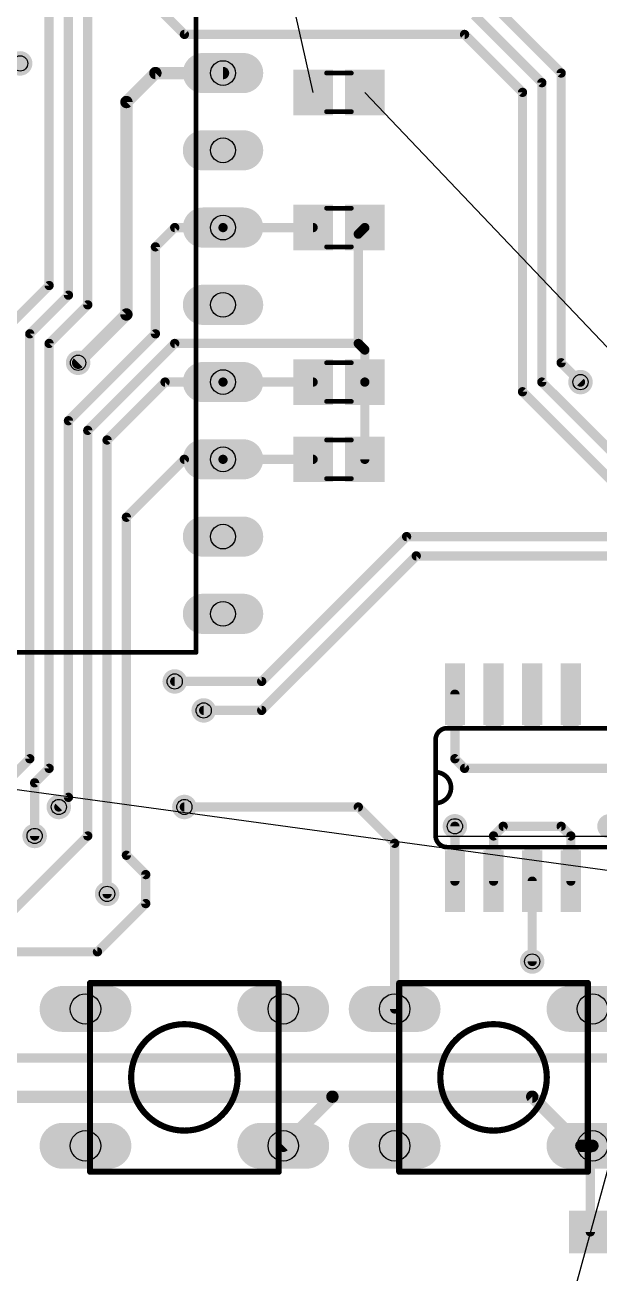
# Model space of a CAD drawing. Extents: x -8 to 108, y -2 to 140.
# Drawn here: x 32.23 to 51.09, y 56.11 to 97.15 of the extents above; entities that cross this region are included whole.
import ezdxf

# ---------------------------------------------------------------- set-up
doc = ezdxf.new("R2010")
doc.units = 0
for name, color, linetype in [('1', 22, 'CONTINUOUS'), ('17', 82, 'CONTINUOUS'), ('18', 82, 'CONTINUOUS'), ('19', 53, 'CONTINUOUS'), ('21', 253, 'CONTINUOUS'), ('44', 253, 'CONTINUOUS'), ('51', 253, 'CONTINUOUS')]:
    doc.layers.add(name, color=color, linetype=linetype)

# ---------------------------------------------------------------- blocks, each defined once
blk = doc.blocks.new('RECT')
blk.add_solid([(-0.5, -0.5), (0.5, -0.5), (-0.5, 0.5), (0.5, 0.5)])
blk = doc.blocks.new('LONGP100')
at = {"const_width": 1}
blk.add_lwpolyline([(-0.5, 0), (0.5, 0)], dxfattribs=at)
at = {"const_width": 0.5}
for points in [[(-0.5, 0.25, 1), (-0.5, -0.25)], [(0.5, -0.25, 1), (0.5, 0.25)]]:
    blk.add_lwpolyline(points, format="xyb", dxfattribs=at)
blk = doc.blocks.new('ROUNDV')
at = {"const_width": 0.5}
blk.add_lwpolyline([(0, -0.25, 1), (0, 0.25, 1), (0, -0.25)], format="xyb", dxfattribs=at)

msp = doc.modelspace()

# ---------------------------------------------------------------- linework, layer by layer
at = {"layer": '1'}
for points, const_width in [([(34.29, 106.68), (34.29, 87.9475)], 0.3048), ([(33.02, 105.7275), (33.02, 88.5825)], 0.3048), ([(33.655, 88.265), (33.655, 106.045)], 0.3048), ([(35.2425, 99.06), (37.465, 96.8375)], 0.3048), ([(47.3075, 98.1075), (49.8475, 95.5675)], 0.3048), ([(49.2125, 95.25), (46.99, 97.4725)], 0.3048), ([(37.465, 96.8375), (46.6725, 96.8375)], 0.3048), ([(46.6725, 96.8375), (48.5775, 94.9325)], 0.3048), ([(36.5125, 95.5675), (35.56, 94.615)], 0.4064), ([(38.735, 95.5675), (36.5125, 95.5675)], 0.4064), ([(49.8475, 95.5675), (49.8475, 86.0425)], 0.3048), ([(49.2125, 85.4075), (49.2125, 95.25)], 0.3048), ([(35.56, 94.615), (35.56, 87.63)], 0.4064), ([(48.5775, 94.9325), (48.5775, 85.09)], 0.3048), ([(36.5125, 89.8525), (37.1475, 90.4875)], 0.3048), ([(37.1475, 90.4875), (38.735, 90.4875)], 0.3048), ([(41.695, 90.4875), (38.735, 90.4875)], 0.3048), ([(43.18, 90.2725), (43.395, 90.4875)], 0.3048), ([(43.18, 86.6775), (43.18, 90.2725)], 0.3048), ([(36.5125, 86.995), (36.5125, 89.8525)], 0.3048), ([(33.02, 88.5825), (31.75, 87.3125)], 0.3048), ([(32.385, 86.995), (33.655, 88.265)], 0.3048), ([(34.29, 87.9475), (33.02, 86.6775)], 0.3048), ([(35.56, 87.63), (33.9725, 86.0425)], 0.4064), ([(32.385, 73.025), (32.385, 86.995)], 0.3048), ([(33.655, 84.1375), (36.5125, 86.995)], 0.3048), ([(33.02, 86.6775), (33.02, 72.7075)], 0.3048), ([(37.1475, 86.6775), (34.29, 83.82)], 0.3048), ([(43.18, 86.6775), (37.1475, 86.6775)], 0.3048), ([(43.395, 86.4625), (43.18, 86.6775)], 0.3048), ([(43.395, 85.4075), (43.395, 86.4625)], 0.3048), ([(49.8475, 86.0425), (50.4825, 85.4075)], 0.3048), ([(36.83, 85.4075), (34.925, 83.5025)], 0.3048), ([(38.735, 85.4075), (36.83, 85.4075)], 0.3048), ([(41.695, 85.4075), (38.735, 85.4075)], 0.3048), ([(43.395, 82.8675), (43.395, 85.4075)], 0.3048), ([(52.3875, 82.2325), (49.2125, 85.4075)], 0.3048), ([(52.07, 81.5975), (48.5775, 85.09)], 0.3048), ([(33.655, 84.1375), (33.655, 71.755)], 0.3048), ([(34.29, 83.82), (34.29, 70.485)], 0.3048), ([(34.925, 83.5025), (34.925, 68.58)], 0.3048), ([(37.465, 82.8675), (35.56, 80.9625)], 0.3048), ([(38.735, 82.8675), (37.465, 82.8675)], 0.3048), ([(41.695, 82.8675), (38.735, 82.8675)], 0.3048), ([(35.56, 80.9625), (35.56, 69.85)], 0.3048), ([(40.005, 75.565), (44.7675, 80.3275)], 0.3048), ([(44.7675, 80.3275), (59.69, 80.3275)], 0.3048), ([(40.005, 74.6125), (45.085, 79.6925)], 0.3048), ([(45.085, 79.6925), (57.785, 79.6925)], 0.3048), ([(37.1475, 75.565), (40.005, 75.565)], 0.3048), ([(46.355, 75.1459), (46.355, 73.025)], 0.3048), ([(38.1, 74.6125), (40.005, 74.6125)], 0.3048), ([(31.75, 72.39), (32.385, 73.025)], 0.3048), ([(46.355, 73.025), (46.6725, 72.7075)], 0.3048), ([(33.02, 72.7075), (32.5438, 72.2313)], 0.3048), ([(46.6725, 72.7075), (57.15, 72.7075)], 0.3048), ([(32.5438, 72.2313), (32.5438, 70.485)], 0.3048), ([(33.655, 71.755), (33.3375, 71.4375)], 0.3048), ([(43.18, 71.4375), (37.465, 71.4375)], 0.3048), ([(44.375, 70.2425), (43.18, 71.4375)], 0.3048), ([(34.29, 70.485), (31.75, 67.945)], 0.3048), ([(46.355, 68.9991), (46.355, 70.8025)], 0.3048), ([(47.625, 70.485), (47.9425, 70.8025)], 0.3048), ([(47.625, 68.9991), (47.625, 70.485)], 0.3048), ([(47.9425, 70.8025), (49.8475, 70.8025)], 0.3048), ([(49.8475, 70.8025), (50.165, 70.485)], 0.3048), ([(50.165, 70.485), (50.165, 68.9991)], 0.3048), ([(44.375, 64.7975), (44.375, 70.2425)], 0.3048), ([(35.56, 69.85), (36.195, 69.215)], 0.3048), ([(36.195, 69.215), (36.195, 68.2625)], 0.3048), ([(48.895, 66.3575), (48.895, 68.9991)], 0.3048), ([(36.195, 68.2625), (34.6075, 66.675)], 0.3048), ([(34.6075, 66.675), (25.9325, 66.675)], 0.3048), ([(93.345, 63.1825), (5.35, 63.1825)], 0.3048), ([(42.33, 61.9125), (31.75, 61.9125)], 0.4064), ([(42.33, 61.9125), (40.715, 60.2975)], 0.4064), ([(48.895, 61.9125), (42.33, 61.9125)], 0.4064), ([(50.51, 60.2975), (48.895, 61.9125)], 0.4064), ([(50.875, 60.2975), (50.51, 60.2975)], 0.4064), ([(50.805, 60.2275), (50.875, 60.2975)], 0.3048), ([(50.805, 57.4675), (50.805, 60.2275)], 0.3048)]:
    msp.add_lwpolyline(points, dxfattribs=dict(at, const_width=const_width))
for points, const_width in [([(37.465, 96.9137, 1), (37.465, 96.7613)], 0.1524), ([(37.4111, 96.7836, 1), (37.5189, 96.8914)], 0.1524), ([(46.7264, 96.8914, 1), (46.6186, 96.7836)], 0.1524), ([(46.6725, 96.7613, 1), (46.6725, 96.9137)], 0.1524), ([(36.5125, 95.6691, 1), (36.5125, 95.4659)], 0.2032), ([(36.5843, 95.4957, 1), (36.4407, 95.6393)], 0.2032), ([(38.735, 95.4659, 1), (38.735, 95.6691)], 0.2032), ([(49.9237, 95.5675, 1), (49.7713, 95.5675)], 0.1524), ([(49.7936, 95.5136, 1), (49.9014, 95.6214)], 0.1524), ([(49.2887, 95.25, 1), (49.1363, 95.25)], 0.1524), ([(49.1586, 95.1961, 1), (49.2664, 95.3039)], 0.1524), ([(35.6616, 94.615, 1), (35.4584, 94.615)], 0.2032), ([(35.4882, 94.6868, 1), (35.6318, 94.5432)], 0.2032), ([(48.6537, 94.9325, 1), (48.5013, 94.9325)], 0.1524), ([(48.5236, 94.8786, 1), (48.6314, 94.9864)], 0.1524), ([(37.1475, 90.5637, 1), (37.1475, 90.4113)], 0.1524), ([(37.2014, 90.4336, 1), (37.0936, 90.5414)], 0.1524), ([(38.735, 90.5637, 1), (38.735, 90.4113)], 0.1524), ([(38.735, 90.4113, 1), (38.735, 90.5637)], 0.1524), ([(41.695, 90.4113, 1), (41.695, 90.5637)], 0.1524), ([(43.2562, 90.2725, 1), (43.1038, 90.2725)], 0.1524), ([(43.1261, 90.3264, 1), (43.2339, 90.2186)], 0.1524), ([(43.4489, 90.4336, 1), (43.3411, 90.5414)], 0.1524), ([(36.5887, 89.8525, 1), (36.4363, 89.8525)], 0.1524), ([(36.4586, 89.9064, 1), (36.5664, 89.7986)], 0.1524), ([(32.9438, 88.5825, 1), (33.0962, 88.5825)], 0.1524), ([(33.0739, 88.5286, 1), (32.9661, 88.6364)], 0.1524), ([(33.5788, 88.265, 1), (33.7312, 88.265)], 0.1524), ([(33.7089, 88.2111, 1), (33.6011, 88.3189)], 0.1524), ([(34.2138, 87.9475, 1), (34.3662, 87.9475)], 0.1524), ([(34.3439, 87.8936, 1), (34.2361, 88.0014)], 0.1524), ([(35.6318, 87.5582, 1), (35.4882, 87.7018)], 0.2032), ([(35.4584, 87.63, 1), (35.6616, 87.63)], 0.2032), ([(32.4612, 86.995, 1), (32.3088, 86.995)], 0.1524), ([(32.3311, 87.0489, 1), (32.4389, 86.9411)], 0.1524), ([(36.4363, 86.995, 1), (36.5887, 86.995)], 0.1524), ([(36.5664, 86.9411, 1), (36.4586, 87.0489)], 0.1524), ([(33.0962, 86.6775, 1), (32.9438, 86.6775)], 0.1524), ([(32.9661, 86.7314, 1), (33.0739, 86.6236)], 0.1524), ([(37.1475, 86.7537, 1), (37.1475, 86.6013)], 0.1524), ([(37.2014, 86.6236, 1), (37.0936, 86.7314)], 0.1524), ([(43.2339, 86.7314, 1), (43.1261, 86.6236)], 0.1524), ([(43.1038, 86.6775, 1), (43.2562, 86.6775)], 0.1524), ([(43.18, 86.6013, 1), (43.18, 86.7537)], 0.1524), ([(43.4712, 86.4625, 1), (43.3188, 86.4625)], 0.1524), ([(43.3411, 86.4086, 1), (43.4489, 86.5164)], 0.1524), ([(33.9007, 86.1143, 1), (34.0443, 85.9707)], 0.2032), ([(49.9014, 86.0964, 1), (49.7936, 85.9886)], 0.1524), ([(49.7713, 86.0425, 1), (49.9237, 86.0425)], 0.1524), ([(36.83, 85.4837, 1), (36.83, 85.3313)], 0.1524), ([(36.8839, 85.3536, 1), (36.7761, 85.4614)], 0.1524), ([(38.735, 85.4837, 1), (38.735, 85.3313)], 0.1524), ([(38.735, 85.3313, 1), (38.735, 85.4837)], 0.1524), ([(41.695, 85.3313, 1), (41.695, 85.4837)], 0.1524), ([(43.4712, 85.4075, 1), (43.3188, 85.4075)], 0.1524), ([(43.3188, 85.4075, 1), (43.4712, 85.4075)], 0.1524), ([(49.2664, 85.4614, 1), (49.1586, 85.3536)], 0.1524), ([(49.1363, 85.4075, 1), (49.2887, 85.4075)], 0.1524), ([(50.4286, 85.3536, 1), (50.5364, 85.4614)], 0.1524), ([(48.6314, 85.1439, 1), (48.5236, 85.0361)], 0.1524), ([(48.5013, 85.09, 1), (48.6537, 85.09)], 0.1524), ([(33.7312, 84.1375, 1), (33.5788, 84.1375)], 0.1524), ([(33.6011, 84.1914, 1), (33.7089, 84.0836)], 0.1524), ([(34.3662, 83.82, 1), (34.2138, 83.82)], 0.1524), ([(34.2361, 83.8739, 1), (34.3439, 83.7661)], 0.1524), ([(35.0012, 83.5025, 1), (34.8488, 83.5025)], 0.1524), ([(34.8711, 83.5564, 1), (34.9789, 83.4486)], 0.1524), ([(37.465, 82.9437, 1), (37.465, 82.7913)], 0.1524), ([(37.5189, 82.8136, 1), (37.4111, 82.9214)], 0.1524), ([(38.735, 82.9437, 1), (38.735, 82.7913)], 0.1524), ([(38.735, 82.7913, 1), (38.735, 82.9437)], 0.1524), ([(41.695, 82.7913, 1), (41.695, 82.9437)], 0.1524), ([(43.3188, 82.8675, 1), (43.4712, 82.8675)], 0.1524), ([(35.6362, 80.9625, 1), (35.4838, 80.9625)], 0.1524), ([(35.5061, 81.0164, 1), (35.6139, 80.9086)], 0.1524), ([(44.7675, 80.4037, 1), (44.7675, 80.2513)], 0.1524), ([(44.8214, 80.2736, 1), (44.7136, 80.3814)], 0.1524), ([(45.085, 79.7687, 1), (45.085, 79.6163)], 0.1524), ([(45.1389, 79.6386, 1), (45.0311, 79.7464)], 0.1524), ([(37.1475, 75.6412, 1), (37.1475, 75.4888)], 0.1524), ([(39.9511, 75.6189, 1), (40.0589, 75.5111)], 0.1524), ([(40.005, 75.4888, 1), (40.005, 75.6412)], 0.1524), ([(46.4312, 75.1459, 1), (46.2788, 75.1459)], 0.1524), ([(38.1, 74.6887, 1), (38.1, 74.5363)], 0.1524), ([(39.9511, 74.6664, 1), (40.0589, 74.5586)], 0.1524), ([(40.005, 74.5363, 1), (40.005, 74.6887)], 0.1524), ([(32.3088, 73.025, 1), (32.4612, 73.025)], 0.1524), ([(32.4389, 72.9711, 1), (32.3311, 73.0789)], 0.1524), ([(46.4089, 73.0789, 1), (46.3011, 72.9711)], 0.1524), ([(46.2788, 73.025, 1), (46.4312, 73.025)], 0.1524), ([(32.9438, 72.7075, 1), (33.0962, 72.7075)], 0.1524), ([(33.0739, 72.6536, 1), (32.9661, 72.7614)], 0.1524), ([(46.6725, 72.7837, 1), (46.6725, 72.6313)], 0.1524), ([(46.6186, 72.6536, 1), (46.7264, 72.7614)], 0.1524), ([(32.62, 72.2313, 1), (32.4676, 72.2313)], 0.1524), ([(32.4899, 72.2851, 1), (32.5976, 72.1774)], 0.1524), ([(33.5788, 71.755, 1), (33.7312, 71.755)], 0.1524), ([(33.7089, 71.7011, 1), (33.6011, 71.8089)], 0.1524), ([(33.2836, 71.4914, 1), (33.3914, 71.3836)], 0.1524), ([(37.465, 71.5137, 1), (37.465, 71.3613)], 0.1524), ([(43.2339, 71.4914, 1), (43.1261, 71.3836)], 0.1524), ([(43.18, 71.3613, 1), (43.18, 71.5137)], 0.1524), ([(34.3439, 70.4311, 1), (34.2361, 70.5389)], 0.1524), ([(46.4312, 70.8025, 1), (46.2788, 70.8025)], 0.1524), ([(47.7012, 70.485, 1), (47.5488, 70.485)], 0.1524), ([(47.5711, 70.5389, 1), (47.6789, 70.4311)], 0.1524), ([(47.9425, 70.8787, 1), (47.9425, 70.7263)], 0.1524), ([(47.9964, 70.7486, 1), (47.8886, 70.8564)], 0.1524), ([(49.9014, 70.8564, 1), (49.7936, 70.7486)], 0.1524), ([(49.8475, 70.7263, 1), (49.8475, 70.8787)], 0.1524), ([(50.2412, 70.485, 1), (50.0888, 70.485)], 0.1524), ([(50.1111, 70.4311, 1), (50.2189, 70.5389)], 0.1524), ([(32.4676, 70.485, 1), (32.62, 70.485)], 0.1524), ([(34.2138, 70.485, 1), (34.3662, 70.485)], 0.1524), ([(44.4512, 70.2425, 1), (44.2988, 70.2425)], 0.1524), ([(44.3211, 70.1886, 1), (44.4289, 70.2964)], 0.1524), ([(35.6139, 69.9039, 1), (35.5061, 69.7961)], 0.1524), ([(35.4838, 69.85, 1), (35.6362, 69.85)], 0.1524), ([(36.2712, 69.215, 1), (36.1188, 69.215)], 0.1524), ([(36.1411, 69.1611, 1), (36.2489, 69.2689)], 0.1524), ([(46.2788, 68.9991, 1), (46.4312, 68.9991)], 0.1524), ([(47.5488, 68.9991, 1), (47.7012, 68.9991)], 0.1524), ([(48.9712, 68.9991, 1), (48.8188, 68.9991)], 0.1524), ([(50.0888, 68.9991, 1), (50.2412, 68.9991)], 0.1524), ([(34.8488, 68.58, 1), (35.0012, 68.58)], 0.1524), ([(36.1188, 68.2625, 1), (36.2712, 68.2625)], 0.1524), ([(36.2489, 68.2086, 1), (36.1411, 68.3164)], 0.1524), ([(34.5536, 66.7289, 1), (34.6614, 66.6211)], 0.1524), ([(34.6075, 66.5988, 1), (34.6075, 66.7512)], 0.1524), ([(48.8188, 66.3575, 1), (48.9712, 66.3575)], 0.1524), ([(44.2988, 64.7975, 1), (44.4512, 64.7975)], 0.1524), ([(42.33, 62.0141, 1), (42.33, 61.8109)], 0.2032), ([(42.4018, 61.8407, 1), (42.2582, 61.9843)], 0.2032), ([(42.33, 61.8109, 1), (42.33, 62.0141)], 0.2032), ([(48.9668, 61.9843, 1), (48.8232, 61.8407)], 0.2032), ([(48.895, 61.8109, 1), (48.895, 62.0141)], 0.2032), ([(40.6432, 60.3693, 1), (40.7868, 60.2257)], 0.2032), ([(50.51, 60.3991, 1), (50.51, 60.1959)], 0.2032), ([(50.4382, 60.2257, 1), (50.5818, 60.3693)], 0.2032), ([(50.8812, 60.2275, 1), (50.7288, 60.2275)], 0.1524), ([(50.7511, 60.2814, 1), (50.8589, 60.1736)], 0.1524), ([(50.9289, 60.2436, 1), (50.8211, 60.3514)], 0.1524), ([(50.875, 60.1959, 1), (50.875, 60.3991)], 0.2032), ([(50.7288, 57.4675, 1), (50.8812, 57.4675)], 0.1524)]:
    msp.add_lwpolyline(points, format="xyb", dxfattribs=dict(at, const_width=const_width))
at = {"layer": '19'}
for p, q in [((41.695, 94.9325), (38.735, 108.2675)), ((43.395, 94.9325), (59.69, 77.7875)), ((29.21, 72.39), (53.975, 68.9991)), ((41.5925, 23.815), (53.975, 68.9991))]:
    msp.add_line(p, q, dxfattribs=at)
at = {"layer": '21'}
for points, const_width in [([(37.846, 76.5175), (37.846, 127.3175)], 0.1524), ([(37.846, 76.5175), (24.384, 76.5175)], 0.1524), ([(54.229, 74.0283), (46.101, 74.0283)], 0.1524), ([(45.72, 73.6473), (45.72, 72.5805)], 0.1524), ([(45.72, 72.5805), (45.72, 71.5645)], 0.1524), ([(45.72, 71.5645), (45.72, 70.4977)], 0.1524), ([(45.72, 70.4723), (54.61, 70.4723)], 0.0508), ([(46.101, 70.1167), (54.229, 70.1167)], 0.1524), ([(38.965, 65.6475), (35.965, 65.6475)], 0.2032), ([(49.125, 65.6475), (46.125, 65.6475)], 0.2032), ([(34.365, 61.5475), (34.365, 63.5475)], 0.2032), ([(40.565, 61.5475), (40.565, 63.5475)], 0.2032), ([(44.525, 61.5475), (44.525, 63.5475)], 0.2032), ([(50.725, 61.5475), (50.725, 63.5475)], 0.2032), ([(38.965, 59.4475), (35.965, 59.4475)], 0.2032), ([(49.125, 59.4475), (46.125, 59.4475)], 0.2032)]:
    msp.add_lwpolyline(points, dxfattribs=dict(at, const_width=const_width))
for points, const_width in [([(37.8079, 76.5175, 1), (37.8841, 76.5175)], 0.0762), ([(37.846, 76.4794, 1), (37.846, 76.5556)], 0.0762), ([(46.101, 74.0283, 0.4142), (45.72, 73.6473)], 0.1524), ([(46.101, 74.0664, 1), (46.101, 73.9902)], 0.0762), ([(46.101, 73.9902, 1), (46.101, 74.0664)], 0.0762), ([(45.7581, 73.6473, 1), (45.6819, 73.6473)], 0.0762), ([(45.6819, 73.6473, 1), (45.7581, 73.6473)], 0.0762), ([(45.7581, 72.5805, 1), (45.6819, 72.5805)], 0.0762), ([(45.72, 71.5645, 1), (45.72, 72.5805)], 0.1524), ([(45.72, 72.6186, 1), (45.72, 72.5424)], 0.0762), ([(45.6819, 72.5805, 1), (45.7581, 72.5805)], 0.0762), ([(45.7581, 71.5645, 1), (45.6819, 71.5645)], 0.0762), ([(45.72, 71.6026, 1), (45.72, 71.5264)], 0.0762), ([(45.6819, 71.5645, 1), (45.7581, 71.5645)], 0.0762), ([(45.72, 70.4977, 0.4142), (46.101, 70.1167)], 0.1524), ([(45.7581, 70.4977, 1), (45.6819, 70.4977)], 0.0762), ([(45.6819, 70.4977, 1), (45.7581, 70.4977)], 0.0762), ([(45.72, 70.485, 1), (45.72, 70.4596)], 0.0254), ([(46.101, 70.1548, 1), (46.101, 70.0786)], 0.0762), ([(46.101, 70.0786, 1), (46.101, 70.1548)], 0.0762), ([(35.965, 65.6983, 1), (35.965, 65.5967)], 0.1016), ([(38.965, 65.5967, 1), (38.965, 65.6983)], 0.1016), ([(46.125, 65.6983, 1), (46.125, 65.5967)], 0.1016), ([(49.125, 65.5967, 1), (49.125, 65.6983)], 0.1016), ([(37.465, 60.7975, 1), (37.465, 64.2975, 1), (37.465, 60.7975)], 0.2032), ([(47.625, 60.7975, 1), (47.625, 64.2975, 1), (47.625, 60.7975)], 0.2032), ([(34.4158, 63.5475, 1), (34.3142, 63.5475)], 0.1016), ([(40.6158, 63.5475, 1), (40.5142, 63.5475)], 0.1016), ([(44.5758, 63.5475, 1), (44.4742, 63.5475)], 0.1016), ([(50.7758, 63.5475, 1), (50.6742, 63.5475)], 0.1016), ([(34.3142, 61.5475, 1), (34.4158, 61.5475)], 0.1016), ([(40.5142, 61.5475, 1), (40.6158, 61.5475)], 0.1016), ([(44.4742, 61.5475, 1), (44.5758, 61.5475)], 0.1016), ([(50.6742, 61.5475, 1), (50.7758, 61.5475)], 0.1016), ([(35.965, 59.4983, 1), (35.965, 59.3967)], 0.1016), ([(38.965, 59.3967, 1), (38.965, 59.4983)], 0.1016), ([(46.125, 59.4983, 1), (46.125, 59.3967)], 0.1016), ([(49.125, 59.3967, 1), (49.125, 59.4983)], 0.1016)]:
    msp.add_lwpolyline(points, format="xyb", dxfattribs=dict(at, const_width=const_width))
at = {"layer": '44'}
for centre, radius in [((32.0675, 95.885), 0.25), ((38.735, 95.5675), 0.4064), ((38.735, 93.0275), 0.4064), ((38.735, 90.4875), 0.4064), ((38.735, 87.9475), 0.4064), ((33.9725, 86.0425), 0.25), ((38.735, 85.4075), 0.4064), ((50.4825, 85.4075), 0.25), ((38.735, 82.8675), 0.4064), ((38.735, 80.3275), 0.4064), ((38.735, 77.7875), 0.4064), ((37.1475, 75.565), 0.25), ((38.1, 74.6125), 0.25), ((33.3375, 71.4375), 0.25), ((37.465, 71.4375), 0.25), ((46.355, 70.8025), 0.25), ((32.5438, 70.485), 0.25), ((34.925, 68.58), 0.25), ((48.895, 66.3575), 0.25), ((34.215, 64.7975), 0.5), ((40.715, 64.7975), 0.5), ((44.375, 64.7975), 0.5), ((50.875, 64.7975), 0.5), ((34.215, 60.2975), 0.5), ((40.715, 60.2975), 0.5), ((44.375, 60.2975), 0.5), ((50.875, 60.2975), 0.5)]:
    msp.add_circle(centre, radius, dxfattribs=at)
at = {"layer": '51'}
for points, const_width in [([(42.955, 95.5675), (42.135, 95.5675)], 0.1524), ([(42.955, 94.2975), (42.135, 94.2975)], 0.1524), ([(42.135, 91.1225), (42.955, 91.1225)], 0.1524), ([(42.135, 89.8525), (42.955, 89.8525)], 0.1524), ([(42.135, 86.0425), (42.955, 86.0425)], 0.1524), ([(42.135, 84.7725), (42.955, 84.7725)], 0.1524), ([(42.135, 83.5025), (42.955, 83.5025)], 0.1524), ([(42.135, 82.2325), (42.955, 82.2325)], 0.1524), ([(34.365, 65.6475), (40.565, 65.6475)], 0.2032), ([(34.365, 59.4475), (34.365, 65.6475)], 0.2032), ([(40.565, 65.6475), (40.565, 59.4475)], 0.2032), ([(44.525, 65.6475), (50.725, 65.6475)], 0.2032), ([(44.525, 59.4475), (44.525, 65.6475)], 0.2032), ([(50.725, 65.6475), (50.725, 59.4475)], 0.2032), ([(40.565, 59.4475), (34.365, 59.4475)], 0.2032), ([(50.725, 59.4475), (44.525, 59.4475)], 0.2032)]:
    msp.add_lwpolyline(points, dxfattribs=dict(at, const_width=const_width))
for points, const_width in [([(42.135, 95.6056, 1), (42.135, 95.5294)], 0.0762), ([(42.955, 95.5294, 1), (42.955, 95.6056)], 0.0762), ([(42.135, 94.3356, 1), (42.135, 94.2594)], 0.0762), ([(42.955, 94.2594, 1), (42.955, 94.3356)], 0.0762), ([(42.135, 91.1606, 1), (42.135, 91.0844)], 0.0762), ([(42.955, 91.0844, 1), (42.955, 91.1606)], 0.0762), ([(42.135, 89.8906, 1), (42.135, 89.8144)], 0.0762), ([(42.955, 89.8144, 1), (42.955, 89.8906)], 0.0762), ([(42.135, 86.0806, 1), (42.135, 86.0044)], 0.0762), ([(42.955, 86.0044, 1), (42.955, 86.0806)], 0.0762), ([(42.135, 84.8106, 1), (42.135, 84.7344)], 0.0762), ([(42.955, 84.7344, 1), (42.955, 84.8106)], 0.0762), ([(42.135, 83.5406, 1), (42.135, 83.4644)], 0.0762), ([(42.955, 83.4644, 1), (42.955, 83.5406)], 0.0762), ([(42.135, 82.2706, 1), (42.135, 82.1944)], 0.0762), ([(42.955, 82.1944, 1), (42.955, 82.2706)], 0.0762), ([(34.365, 65.6983, 1), (34.365, 65.5967)], 0.1016), ([(34.4158, 65.6475, 1), (34.3142, 65.6475)], 0.1016), ([(40.6158, 65.6475, 1), (40.5142, 65.6475)], 0.1016), ([(40.565, 65.5967, 1), (40.565, 65.6983)], 0.1016), ([(44.525, 65.6983, 1), (44.525, 65.5967)], 0.1016), ([(44.5758, 65.6475, 1), (44.4742, 65.6475)], 0.1016), ([(50.7758, 65.6475, 1), (50.6742, 65.6475)], 0.1016), ([(50.725, 65.5967, 1), (50.725, 65.6983)], 0.1016), ([(37.465, 60.7975, 1), (37.465, 64.2975, 1), (37.465, 60.7975)], 0.2032), ([(47.625, 60.7975, 1), (47.625, 64.2975, 1), (47.625, 60.7975)], 0.2032), ([(34.365, 59.4983, 1), (34.365, 59.3967)], 0.1016), ([(40.565, 59.3967, 1), (40.565, 59.4983)], 0.1016), ([(44.525, 59.4983, 1), (44.525, 59.3967)], 0.1016), ([(50.725, 59.3967, 1), (50.725, 59.4983)], 0.1016), ([(34.3142, 59.4475, 1), (34.4158, 59.4475)], 0.1016), ([(40.5142, 59.4475, 1), (40.6158, 59.4475)], 0.1016), ([(44.4742, 59.4475, 1), (44.5758, 59.4475)], 0.1016), ([(50.6742, 59.4475, 1), (50.7758, 59.4475)], 0.1016)]:
    msp.add_lwpolyline(points, format="xyb", dxfattribs=dict(at, const_width=const_width))

# ---------------------------------------------------------------- block references
at = {"layer": '1', "rotation": 180}
for p, xscale, yscale in [((41.695, 94.9325), 1.3, 1.5), ((43.395, 94.9325), 1.3, 1.5), ((50.805, 57.4675), 1.4, 1.4)]:
    msp.add_blockref('RECT', p, dxfattribs=dict(at, xscale=xscale, yscale=yscale))
at = {"layer": '1'}
for p, xscale, yscale in [((41.695, 90.4875), 1.3, 1.5), ((43.395, 90.4875), 1.3, 1.5), ((41.695, 85.4075), 1.3, 1.5), ((43.395, 85.4075), 1.3, 1.5), ((41.695, 82.8675), 1.3, 1.5), ((43.395, 82.8675), 1.3, 1.5), ((46.355, 75.1459), 0.6604, 2.032), ((47.625, 75.1459), 0.6604, 2.032), ((48.895, 75.1459), 0.6604, 2.032), ((50.165, 75.1459), 0.6604, 2.032), ((46.355, 68.9991), 0.6604, 2.032), ((47.625, 68.9991), 0.6604, 2.032), ((48.895, 68.9991), 0.6604, 2.032), ((50.165, 68.9991), 0.6604, 2.032)]:
    msp.add_blockref('RECT', p, dxfattribs=dict(at, xscale=xscale, yscale=yscale))
at = {"layer": '17'}
for p, xscale, yscale in [((38.735, 95.5675), 1.3208, 1.3208), ((38.735, 93.0275), 1.3208, 1.3208), ((38.735, 90.4875), 1.3208, 1.3208), ((38.735, 87.9475), 1.3208, 1.3208), ((38.735, 85.4075), 1.3208, 1.3208), ((38.735, 82.8675), 1.3208, 1.3208), ((38.735, 80.3275), 1.3208, 1.3208), ((38.735, 77.7875), 1.3208, 1.3208), ((34.215, 64.7975), 1.508, 1.508), ((40.715, 64.7975), 1.508, 1.508), ((44.375, 64.7975), 1.508, 1.508), ((50.875, 64.7975), 1.508, 1.508), ((34.215, 60.2975), 1.508, 1.508), ((40.715, 60.2975), 1.508, 1.508), ((44.375, 60.2975), 1.508, 1.508), ((50.875, 60.2975), 1.508, 1.508)]:
    msp.add_blockref('LONGP100', p, dxfattribs=dict(at, xscale=xscale, yscale=yscale))
at = {"layer": '18', "xscale": 0.8048, "yscale": 0.8048}
for p in [(32.0675, 95.885), (33.9725, 86.0425), (50.4825, 85.4075), (37.1475, 75.565), (38.1, 74.6125), (33.3375, 71.4375), (37.465, 71.4375), (46.355, 70.8025), (51.435, 70.8025), (32.5438, 70.485), (34.925, 68.58), (48.895, 66.3575)]:
    msp.add_blockref('ROUNDV', p, dxfattribs=at)
at = {"layer": '51', "rotation": 180}
for p, xscale, yscale in [((41.8136, 94.931), 0.65, 1.4), ((43.2868, 94.931), 0.65, 1.4), ((51.13, 57.4925), 0.75, 0.85)]:
    msp.add_blockref('RECT', p, dxfattribs=dict(at, xscale=xscale, yscale=yscale))
at = {"layer": '51'}
for p, xscale, yscale in [((41.8032, 90.489), 0.65, 1.4), ((43.2764, 90.489), 0.65, 1.4), ((41.8032, 85.409), 0.65, 1.4), ((43.2764, 85.409), 0.65, 1.4), ((41.8032, 82.869), 0.65, 1.4), ((43.2764, 82.869), 0.65, 1.4), ((46.355, 74.5998), 0.508, 1.143), ((47.625, 74.5998), 0.508, 1.143), ((48.895, 74.5998), 0.508, 1.143), ((50.165, 74.5998), 0.508, 1.143), ((46.355, 69.5452), 0.508, 1.143), ((47.625, 69.5452), 0.508, 1.143), ((48.895, 69.5706), 0.508, 1.143), ((50.165, 69.5452), 0.508, 1.143)]:
    msp.add_blockref('RECT', p, dxfattribs=dict(at, xscale=xscale, yscale=yscale))

doc.saveas('drawing.dxf')
